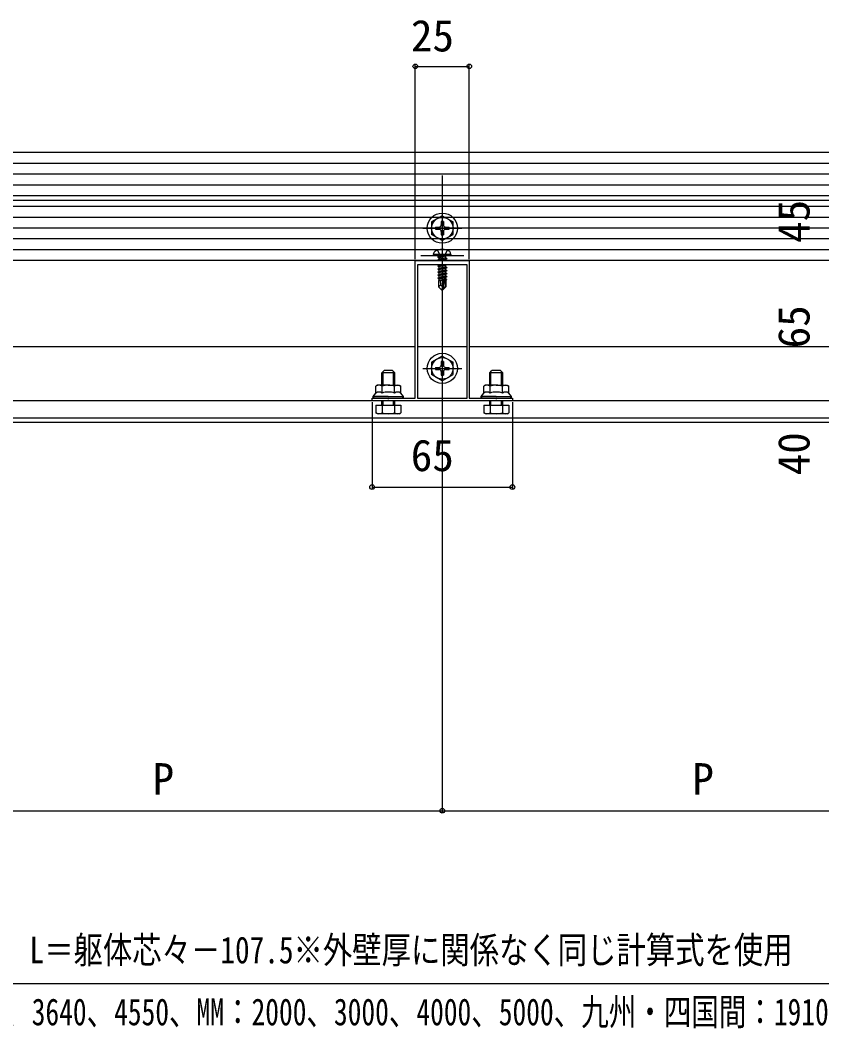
# Model space of a CAD drawing. Units: millimetres, scale not verified. Extents: x -875 to 875, y -1304 to 1297.
# Drawn here: x -214 to 157.3, y 130.2 to 597.7 of the extents above; entities that cross this region are included whole.
import ezdxf
from ezdxf.enums import TextEntityAlignment as Align

# ---------------------------------------------------------------- set-up
doc = ezdxf.new("R2010")
doc.units = ezdxf.units.MM
doc.header["$LTSCALE"] = 8
for name, color, linetype in [('0-2_YKK_11', 7, 'Continuous'), ('0-4_YKK_12', 2, 'Continuous'), ('0-5_YKK_13', 4, 'Continuous'), ('0-6_YKK_D', 6, 'Continuous')]:
    doc.layers.add(name, color=color, linetype=linetype)
doc.styles.add('ＭＳ ゴシック', font='')
doc.styles.get('ＭＳ ゴシック').set_extended_font_data('MS Gothic')

msp = doc.modelspace()

# ---------------------------------------------------------------- linework, layer by layer
at = {"layer": '0-2_YKK_11'}
for points in [[(14, 421.3), (-51, 421.3), (-51, 422.5), (-43.958, 422.5), (-43.775, 422.38), (-43.225, 422.38), (-43.042, 422.5), (-31, 422.5), (-31, 486.3), (-18.958, 486.3), (-18.775, 486.18), (-18.225, 486.18), (-18.042, 486.3), (-6, 486.3), (-6, 422.5), (6.042, 422.5), (6.225, 422.38), (6.775, 422.38), (6.958, 422.5), (14, 422.5)], [(-30, 484.3), (-30, 422.5), (-7, 422.5), (-7, 484.3)]]:
    msp.add_lwpolyline(points, close=True, dxfattribs=at)
at = {"layer": '0-4_YKK_12'}
for p, q in [((785.082, 536.3), (-411, 536.3)), ((443, 531.3), (-400, 531.3)), ((443, 526.3), (-400, 526.3)), ((-18.5, 525.65), (-18.5, 389.92)), ((409, 521.3), (-400, 521.3)), ((393.5, 514.1), (-360, 514.1)), ((394.5, 491.3), (-345, 491.3)), ((-18.5, 492.5), (-18.5, 471.6)), ((-31, 446.3), (-256, 446.3)), ((-7, 446.3), (-30, 446.3)), ((219, 446.3), (-6, 446.3)), ((444, 421.3), (-396, 421.3)), ((444, 413.3), (-396, 413.3)), ((444, 411.3), (-396, 411.3))]:
    msp.add_line(p, q, dxfattribs=at)
at = {"layer": '0-5_YKK_13'}
for p, q in [((409, 521.3), (-400, 521.3)), ((440.133, 516.3), (-398, 516.3)), ((426.5, 516.3), (-377.5, 516.3)), ((426.5, 511.3), (-377.5, 511.3)), ((426.5, 506.3), (-377.5, 506.3)), ((-18.5, 507.05), (-23.5, 504.163)), ((-18.5, 507.05), (-13.5, 504.163)), ((426.5, 501.3), (-377.5, 501.3)), ((-27.5, 501.3), (-9.5, 501.3)), ((-23.5, 504.163), (-23.5, 498.437)), ((-21.65, 501.8), (-20, 501.8)), ((-21.65, 501.8), (-21.65, 500.8)), ((-21.65, 500.8), (-20, 500.8)), ((-19, 504.45), (-19, 502.8)), ((-18, 504.45), (-19, 504.45)), ((-18, 504.45), (-18, 502.8)), ((-17, 501.8), (-15.35, 501.8)), ((-17, 500.8), (-15.35, 500.8)), ((-15.35, 500.8), (-15.35, 501.8)), ((-13.5, 498.437), (-13.5, 504.163)), ((426.5, 496.3), (-377.5, 496.3)), ((-18.5, 495.55), (-23.5, 498.437)), ((-19, 499.8), (-19, 498.15)), ((-19, 498.15), (-18, 498.15)), ((-18.5, 495.55), (-13.5, 498.437)), ((-18, 499.8), (-18, 498.15)), ((426.5, 491.3), (-377.5, 491.3)), ((-28.5, 488.6), (-8.5, 488.6)), ((-22.5, 489.1), (-22.359, 489.903)), ((-14.5, 489.1), (-22.5, 489.1)), ((-22.5, 489.1), (-22.412, 488.6)), ((-14.588, 488.6), (-22.412, 488.6)), ((-20.6, 487.95), (-17, 488.55)), ((-17, 488.45), (-20.6, 487.85)), ((-20.6, 487.95), (-20.05, 488.268)), ((-20.6, 487.95), (-20.6, 487.85)), ((-20.6, 487.95), (-20.6, 487.85)), ((-20.6, 487.85), (-20.05, 487.533)), ((-20.6, 486.55), (-16.4, 487.25)), ((-16.4, 487.15), (-20.6, 486.45)), ((-20.6, 486.55), (-20.05, 486.868)), ((-20.6, 486.55), (-20.6, 486.45)), ((-20.6, 486.45), (-20.343, 486.302)), ((-17, 488.55), (-20.05, 488.268)), ((-20.05, 487.533), (-17, 488.45)), ((-20.05, 488.4), (-20.05, 488.268)), ((-16.95, 487.568), (-20.05, 486.868)), ((-20.05, 487.533), (-20.05, 486.868)), ((-16.95, 486.833), (-19.302, 486.302)), ((-17, 488.55), (-17, 488.45)), ((-16.95, 488.4), (-16.95, 487.568)), ((-16.4, 487.25), (-16.95, 487.568)), ((-16.4, 487.15), (-16.95, 486.833)), ((-16.95, 486.833), (-16.95, 486.302)), ((-16.4, 487.25), (-16.4, 487.15)), ((-14.5, 489.1), (-14.641, 489.903)), ((-14.5, 489.1), (-14.588, 488.6)), ((-16.691, 484.302), (-20.6, 483.65)), ((-20.6, 483.75), (-17.291, 484.302)), ((-20.6, 483.75), (-20.05, 484.068)), ((-20.6, 483.75), (-20.6, 483.65)), ((-20.6, 483.65), (-20.05, 483.333)), ((-20.6, 482.35), (-16.4, 483.05)), ((-16.4, 482.95), (-20.6, 482.25)), ((-20.6, 482.35), (-20.05, 482.668)), ((-20.6, 482.35), (-20.6, 482.25)), ((-20.6, 482.25), (-20.05, 481.933)), ((-20.6, 480.95), (-16.4, 481.65)), ((-16.4, 481.55), (-20.6, 480.85)), ((-19.014, 484.302), (-20.05, 484.068)), ((-20.05, 484.302), (-20.05, 484.068)), ((-16.95, 483.368), (-20.05, 482.668)), ((-20.05, 483.333), (-20.05, 482.668)), ((-16.95, 481.968), (-20.05, 481.268)), ((-20.05, 481.933), (-20.05, 481.268)), ((-16.95, 484.033), (-16.95, 483.368)), ((-16.4, 483.05), (-16.95, 483.368)), ((-16.95, 482.633), (-16.95, 481.968)), ((-16.4, 481.65), (-16.95, 481.968)), ((-16.4, 483.05), (-16.4, 482.95)), ((-16.4, 481.65), (-16.4, 481.55)), ((-20.6, 480.95), (-20.05, 481.268)), ((-20.6, 480.95), (-20.6, 480.85)), ((-20.6, 480.85), (-20.05, 480.533)), ((-20.6, 479.55), (-16.4, 480.25)), ((-16.4, 480.15), (-20.6, 479.45)), ((-20.6, 479.55), (-20.05, 479.868)), ((-20.6, 479.55), (-20.6, 479.45)), ((-20.6, 479.45), (-20.05, 479.133)), ((-20.6, 478.15), (-17.574, 478.654)), ((-17.602, 478.55), (-20.6, 478.05)), ((-20.6, 478.15), (-20.05, 478.468)), ((-20.6, 478.15), (-20.6, 478.05)), ((-20.6, 478.05), (-20.05, 477.733)), ((-20.2, 477), (-20.05, 477.068)), ((-20.2, 477), (-20.2, 474.15)), ((-17.924, 477), (-20.2, 477)), ((-16.95, 480.568), (-20.05, 479.868)), ((-20.05, 480.533), (-20.05, 479.868)), ((-16.95, 479.168), (-20.05, 478.468)), ((-20.05, 479.133), (-20.05, 478.468)), ((-17.66, 478.272), (-20.05, 477.733)), ((-20.05, 477.733), (-20.05, 477.068)), ((-17.805, 477.575), (-20.05, 477.068)), ((-17.865, 477.283), (-19.583, 477)), ((-17.59, 478.607), (-18.5, 474.222)), ((-17.168, 478.723), (-18.35, 473.024)), ((-17.92, 477.016), (-18.004, 477)), ((-17.168, 478.722), (-16.4, 478.85)), ((-16.4, 478.75), (-17.113, 478.631)), ((-16.95, 477.768), (-17.103, 477.733)), ((-17.1, 478.552), (-17.1, 474.274)), ((-16.5, 477.508), (-17.1, 477.409)), ((-16.5, 477.292), (-17.1, 477.176)), ((-16.8, 477), (-17.1, 477)), ((-16.95, 481.233), (-16.95, 480.568)), ((-16.4, 480.25), (-16.95, 480.568)), ((-16.95, 479.833), (-16.95, 479.168)), ((-16.4, 478.85), (-16.95, 479.168)), ((-16.95, 478.433), (-16.95, 477.768)), ((-16.5, 477.508), (-16.95, 477.768)), ((-16.5, 477.292), (-16.8, 477.119)), ((-16.8, 477.119), (-16.8, 474.15)), ((-16.5, 477.508), (-16.5, 477.292)), ((-16.4, 480.25), (-16.4, 480.15)), ((-16.4, 478.85), (-16.4, 478.75)), ((-19.243, 474.953), (-20.2, 474.15)), ((-18.65, 472.6), (-20.2, 474.15)), ((-18.5, 474.222), (-18.65, 472.6)), ((-18.65, 472.6), (-18.35, 472.6)), ((-18.5, 474.222), (-18.5, 472.6)), ((-17.1, 474.274), (-18.35, 473.024)), ((-18.35, 472.6), (-16.8, 474.15)), ((-18.35, 473.024), (-18.35, 472.6)), ((-16.8, 474.15), (-17.1, 474.274)), ((-18.5, 442.05), (-23.5, 439.163)), ((-19, 439.45), (-19, 437.8)), ((-18, 439.45), (-19, 439.45)), ((-18.5, 442.05), (-13.5, 439.163)), ((-18, 439.45), (-18, 437.8)), ((-45.96, 428.5), (-45.96, 434.84)), ((-41.04, 428.5), (-41.04, 434.84)), ((-27.5, 436.3), (-9.5, 436.3)), ((-23.5, 439.163), (-23.5, 433.437)), ((-21.65, 436.8), (-20, 436.8)), ((-21.65, 436.8), (-21.65, 435.8)), ((-21.65, 435.8), (-20, 435.8)), ((-19, 434.8), (-19, 433.15)), ((-18, 434.8), (-18, 433.15)), ((-17, 436.8), (-15.35, 436.8)), ((-17, 435.8), (-15.35, 435.8)), ((-15.35, 435.8), (-15.35, 436.8)), ((-13.5, 433.437), (-13.5, 439.163)), ((4.04, 428.5), (4.04, 434.84)), ((8.96, 428.5), (8.96, 434.84)), ((-40.5, 434.3), (-46.5, 434.3)), ((-18.5, 430.55), (-23.5, 433.437)), ((-19, 433.15), (-18, 433.15)), ((-18.5, 430.55), (-13.5, 433.437)), ((9.5, 434.3), (3.5, 434.3)), ((-48.5, 428.5), (-49.274, 428.053)), ((-49.274, 424.9), (-49.274, 428.053)), ((-43.5, 428.5), (-48.5, 428.5)), ((-46.387, 424.9), (-46.387, 428.053)), ((-43.5, 428.5), (-38.5, 428.5)), ((-40.613, 424.9), (-40.613, 428.053)), ((-38.5, 428.5), (-37.726, 428.053)), ((-37.726, 424.9), (-37.726, 428.053)), ((1.5, 428.5), (0.726, 428.053)), ((0.726, 424.9), (0.726, 428.053)), ((6.5, 428.5), (1.5, 428.5)), ((3.613, 424.9), (3.613, 428.053)), ((6.5, 428.5), (11.5, 428.5)), ((9.387, 424.9), (9.387, 428.053)), ((11.5, 428.5), (12.274, 428.053)), ((12.274, 424.9), (12.274, 428.053)), ((-50.5, 422.5), (-50.5, 423.3)), ((-43.5, 422.5), (-50.5, 422.5)), ((-46.5, 419.3), (-46.5, 421.3)), ((-45.96, 419.3), (-45.96, 421.3)), ((-43.5, 422.5), (-36.5, 422.5)), ((-41.04, 419.3), (-41.04, 421.3)), ((-40.5, 419.3), (-40.5, 421.3)), ((-36.5, 422.5), (-36.5, 423.3)), ((-0.5, 422.5), (-0.5, 423.3)), ((6.5, 422.5), (-0.5, 422.5)), ((3.5, 419.3), (3.5, 421.3)), ((4.04, 419.3), (4.04, 421.3)), ((6.5, 422.5), (13.5, 422.5)), ((8.96, 419.3), (8.96, 421.3)), ((9.5, 419.3), (9.5, 421.3)), ((13.5, 422.5), (13.5, 423.3)), ((-49.274, 419.3), (-49.274, 415.747)), ((-46.387, 419.3), (-46.387, 415.747)), ((-40.613, 419.3), (-40.613, 415.747)), ((0.726, 419.3), (0.726, 415.747)), ((3.613, 419.3), (3.613, 415.747)), ((9.387, 419.3), (9.387, 415.747)), ((-48.5, 415.3), (-49.274, 415.747)), ((-38.5, 415.3), (-48.5, 415.3)), ((-38.5, 415.3), (-37.726, 415.747)), ((1.5, 415.3), (0.726, 415.747)), ((11.5, 415.3), (1.5, 415.3)), ((11.5, 415.3), (12.274, 415.747))]:
    msp.add_line(p, q, dxfattribs=at)
for points in [[(426.5, 516.3), (426.5, 486.3), (-377.5, 486.3)], [(-20.8, 491.08), (-19.645, 488.763), (-18.5, 488.154)], [(-16.2, 491.08), (-17.355, 488.763), (-18.5, 488.154)], [(-16.484, 484.302), (-16.95, 484.033), (-20.05, 483.333)], [(-16.4, 482.95), (-16.95, 482.633), (-20.05, 481.933)], [(-16.4, 481.55), (-16.95, 481.233), (-20.05, 480.533)], [(-16.4, 480.15), (-16.95, 479.833), (-20.05, 479.133)], [(-18.5, 474.222), (-19.243, 474.953), (-19.4, 477)], [(-16.4, 478.75), (-16.95, 478.433), (-17.1, 478.399)], [(-46.5, 428.5), (-46.5, 434.3), (-45.5, 435.3)], [(-40.5, 428.5), (-40.5, 434.3), (-41.5, 435.3), (-45.5, 435.3)], [(3.5, 428.5), (3.5, 434.3), (4.5, 435.3)], [(9.5, 428.5), (9.5, 434.3), (8.5, 435.3), (4.5, 435.3)], [(-43.5, 423.3), (-50.5, 423.3), (-49.274, 424.9)], [(-43.5, 423.3), (-36.5, 423.3), (-37.726, 424.9)], [(6.5, 423.3), (-0.5, 423.3), (0.726, 424.9)], [(6.5, 423.3), (13.5, 423.3), (12.274, 424.9)], [(-49.274, 419.3), (-37.726, 419.3), (-37.726, 415.747)], [(0.726, 419.3), (12.274, 419.3), (12.274, 415.747)]]:
    msp.add_lwpolyline(points, dxfattribs=at)
for centre, radius in [((-18.5, 501.3), 7), ((-18.5, 501.3), 5), ((-18.5, 436.3), 7), ((-18.5, 436.3), 5)]:
    msp.add_circle(centre, radius, dxfattribs=at)
for centre, radius, start, end in [((-20, 502.8), 1, 270, 0), ((-20, 499.8), 1, 0, 90), ((-17, 502.8), 1, 180, 270), ((-17, 499.8), 1, 90, 180), ((-18.5, 485), 6.5, 57.94412, 122.05588), ((-21.472, 489.746), 0.9, 122.05588, 170), ((-20.25, 488.4), 0.2, 0, 90), ((-16.75, 488.4), 0.2, 90, 180), ((-15.528, 489.746), 0.9, 10, 57.94412), ((-17.348, 478.552), 0.248, 0, 167.19096), ((-20, 437.8), 1, 270, 0), ((-20, 434.8), 1, 0, 90), ((-17, 437.8), 1, 180, 270), ((-17, 434.8), 1, 90, 180), ((-47.83, 425.944), 2.556, 55.61575, 124.38425), ((-43.5, 418.947), 9.553, 90, 107.58795), ((-43.5, 418.947), 9.553, 72.41205, 90), ((-39.17, 425.944), 2.556, 55.61575, 124.38425), ((2.17, 425.944), 2.556, 55.61575, 124.38425), ((6.5, 418.947), 9.553, 90, 107.58795), ((6.5, 418.947), 9.553, 72.41205, 90), ((10.83, 425.944), 2.556, 55.61575, 124.38425), ((-47.83, 422.791), 2.556, 55.61575, 124.38425), ((-43.5, 415.793), 9.553, 90, 107.58795), ((-43.5, 415.793), 9.553, 72.41205, 90), ((-39.17, 422.791), 2.556, 55.61575, 124.38425), ((2.17, 422.791), 2.556, 55.61575, 124.38425), ((6.5, 415.793), 9.553, 90, 107.58795), ((6.5, 415.793), 9.553, 72.41205, 90), ((10.83, 422.791), 2.556, 55.61575, 124.38425), ((-47.83, 417.856), 2.556, 235.61575, 304.38425), ((-43.5, 424.853), 9.553, 252.41205, 287.58795), ((-39.17, 417.856), 2.556, 235.61575, 304.38425), ((2.17, 417.856), 2.556, 235.61575, 304.38425), ((6.5, 424.853), 9.553, 252.41205, 287.58795), ((10.83, 417.856), 2.556, 235.61575, 304.38425)]:
    msp.add_arc(centre, radius, start, end, dxfattribs=at)
for centre, start_param, end_param in [((-49, 423.3), 3.1415927, 4.712389), ((-38, 423.3), 4.712389, 6.2831853), ((1, 423.3), 3.1415927, 4.712389), ((12, 423.3), 4.712389, 6.2831853)]:
    msp.add_ellipse(centre, major_axis=(1.5, 0), ratio=0.533333, start_param=start_param, end_param=end_param, dxfattribs=at)
at = {"layer": '0-6_YKK_D'}
for p, q in [((-31, 487), (-31, 577.3)), ((-31, 576.3), (-6, 576.3)), ((-6, 487), (-6, 577.3)), ((-51, 420.6), (-51, 380.3)), ((14, 420.6), (14, 380.3)), ((-18.5, 388.92), (-18.5, 230.3)), ((-18.5, 388.92), (-18.5, 230.3)), ((-51, 381.3), (14, 381.3)), ((-268.5, 231.3), (-18.5, 231.3)), ((-18.5, 231.3), (231.5, 231.3)), ((-411, 151.3), (481.5, 151.3))]:
    msp.add_line(p, q, dxfattribs=at)
for centre in [(-31, 576.3), (-6, 576.3), (-51, 381.3), (14, 381.3), (-18.5, 231.3), (-18.5, 231.3)]:
    msp.add_circle(centre, 1.075, dxfattribs=at)

# ---------------------------------------------------------------- texts
at = {"layer": '0-6_YKK_D', "style": 'ＭＳ ゴシック'}
for s, p in [('25', (-33.045, 578.8)), ('65', (-33.102, 384.3)), ('P', (-152.705, 234.3)), ('P', (97.295, 234.3))]:
    msp.add_text(s, height=14.66, dxfattribs=at).set_placement(p, align=Align.BOTTOM_LEFT)
for s, p in [('45', (156, 494.482)), ('65', (156, 445.602)), ('40', (156, 386.755))]:
    msp.add_text(s, height=14.66, rotation=90, dxfattribs=at).set_placement(p, align=Align.BOTTOM_LEFT)
for s, width, p in [('L＝躯体芯々－107.5※外壁厚に関係なく同じ計算式を使用', 0.8, (-209.666, 156.811)), ('（躯体芯々：関東間：1820、2730、3640、4550、MM：2000、3000、4000、5000、九州・四国間：1910、2865、3820、4775）', 0.75, (-412.485, 128.112))]:
    msp.add_text(s, height=12.46, dxfattribs=dict(at, width=width)).set_placement(p, align=Align.BOTTOM_LEFT)

doc.saveas('drawing.dxf')
